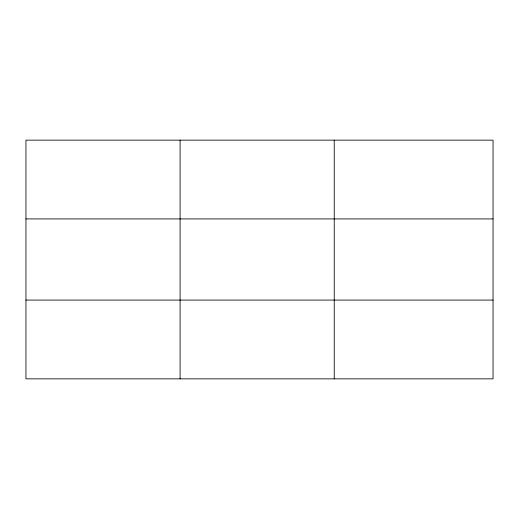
<?xml version="1.0" encoding="UTF-8"?>
<svg xmlns="http://www.w3.org/2000/svg" width="519" height="519" viewBox="0 0 519 519"><rect width="100%" height="100%" fill="white"/><g stroke="black" fill="none" stroke-linecap="round" stroke-linejoin="round"><path stroke-width="0.78" d="M180.093 378.851L180.093 140.149M334.236 378.851L334.236 140.149M493.05 218.921L493.05 140.149L25.95 140.149L25.95 378.851L493.05 378.851L493.05 218.921L25.95 218.921M25.95 300.079L493.05 300.079"/></g></svg>
